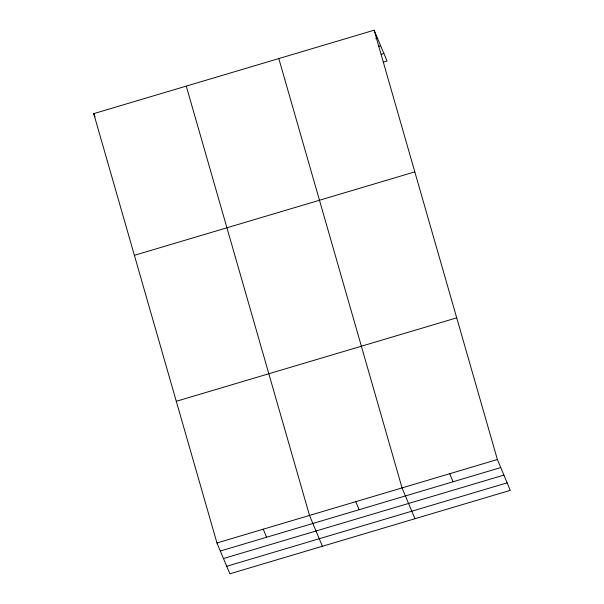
<?xml version="1.0" encoding="UTF-8"?>
<svg xmlns="http://www.w3.org/2000/svg" width="604" height="604" viewBox="0 0 604 604"><rect width="100%" height="100%" fill="white"/><g stroke="black" fill="none" stroke-linecap="round" stroke-linejoin="round"><path stroke-width="0.91" d="M374.14 30.2L497.386 459.531L510.282 490.357L229.86 573.8L216.964 542.973L93.718 113.643L374.14 30.2L387.036 61.027L383.442 62.099M375.703 38.777L377.508 38.241M378.851 46.297L380.648 45.761M381.192 54.315L383.887 53.507M134.39 255.318L414.812 171.876M176.292 401.29L456.715 317.847M216.964 542.973L497.386 459.531M220.332 551.014L500.754 467.571M223.472 558.534L503.895 475.091M226.711 566.28L507.141 482.838M449.716 473.71L453.083 481.758M414.94 518.73L402.045 487.896L278.799 58.573M355.771 501.667L359.138 509.708M322.4 546.265L309.505 515.431L186.258 86.108M93.718 113.643L95.062 116.859M263.231 529.202L266.598 537.243"/></g></svg>
